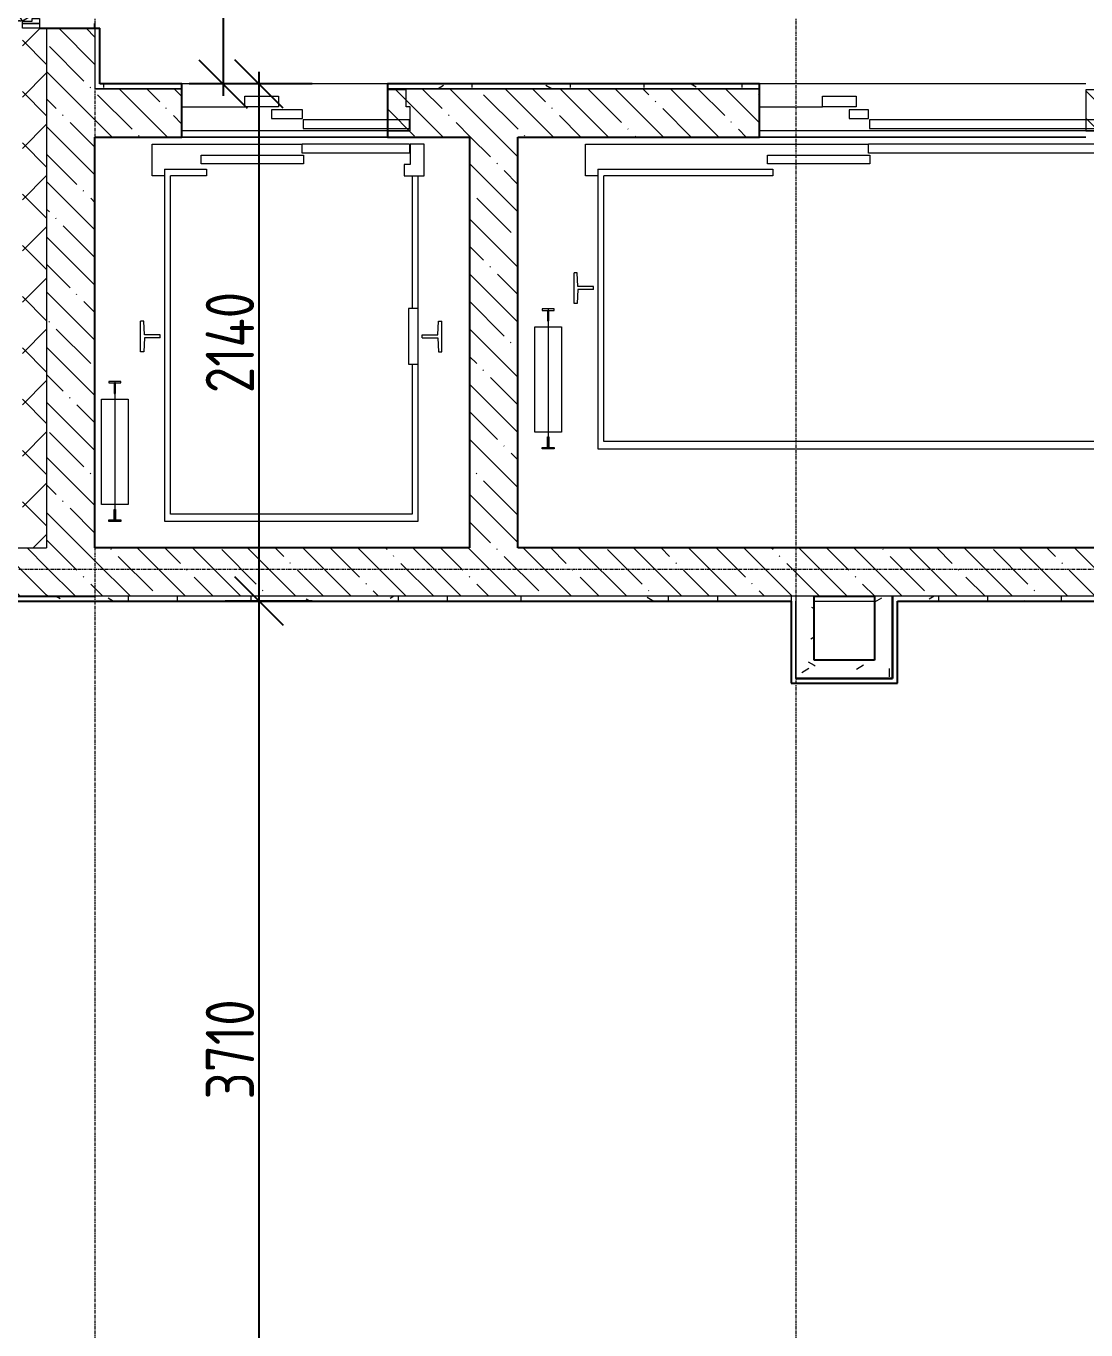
# Model space of a CAD drawing. Header units: millimetres. Extents: x -11854 to 4360091, y -19344 to 4989148.
# Drawn here: x 8458 to 12843, y 22747 to 28142 of the extents above; entities that cross this region are included whole.
import ezdxf

# ---------------------------------------------------------------- set-up
doc = ezdxf.new("R2010")
doc.units = ezdxf.units.MM
doc.linetypes.add('Линия сетки', pattern=[22.225, 12.7, -3.175, 3.175, -3.175])
doc.linetypes.add('Штрих', pattern=[6.35, 3.175, -3.175])
doc.layers.get('0').update_dxf_attribs({"color": 254})
doc.layers.get('Defpoints').update_dxf_attribs({"color": 254})
for name, color, linetype, lineweight in [('A-ANNO-DIMS', 254, 'Continuous', 9), ('A-DOOR', 254, 'Continuous', 9), ('A-DOOR-FRAM', 254, 'Continuous', 18), ('A-FLOR', 254, 'Continuous', 9), ('A-WALL', 254, 'Continuous', 9), ('Q-SPCQ', 254, 'Continuous', 9), ('S-GRID', 254, 'Continuous', 9)]:
    doc.layers.add(name, color=color, linetype=linetype, lineweight=lineweight)
doc.styles.add('ISOCPEUR', font='isocpeur.ttf', dxfattribs={"width": 0.8, "height": 200})
doc.dimstyles.new('2_0_мм_ISOCPEUR', dxfattribs={"dimscale": 304.8, "dimtxt": 199.196235, "dimasz": 0.656168, "dimexe": 0.459318, "dimexo": 0.625, "dimgap": 0.065617, "dimtad": 1, "dimdec": 0, "dimtxsty": 'ISOCPEUR', "dimblk1": 'OBLIQUE', "dimblk2": 'OBLIQUE', "dimsah": 1, "dimcen": 2.5, "dimdle": 0.164042, "dimazin": 3, "dimtfac": 1, "dimtix": 1, "dimtmove": 0, "dimatfit": 3, "dimfxl": 0.787402, "dimfxlon": 1, "dimtvp": 1, "dimarcsym": 2})
doc.dimstyles.new('2_0_мм_ISOCPEUR_1', dxfattribs={"dimscale": 304.8, "dimtxt": 199.196235, "dimasz": 0.656168, "dimexe": 0.459318, "dimexo": 0.625, "dimgap": 0.065617, "dimtad": 1, "dimdec": 0, "dimtxsty": 'ISOCPEUR', "dimblk1": 'OBLIQUE', "dimblk2": 'OBLIQUE', "dimsah": 1, "dimcen": 2.5, "dimdle": 0.164042, "dimazin": 3, "dimtfac": 1, "dimtix": 1, "dimtmove": 1, "dimatfit": 3, "dimfxl": 0.787402, "dimfxlon": 1, "dimtvp": 1, "dimarcsym": 2})
pattern_1 = [(135, (23409.34, 513535.32), (-114.049253, -114.049253), []), (135, (23409.34, 513649.37), (-114.049253, -114.049253), [201.612, -40.322, 3.353, -36.97])]
pattern_2 = [(90, (23409.34, 513535.32), (-101.6, 406.4), [33.528, -271.272, 33.528, -271.272, -1625.6]), (90, (23409.34, 513535.32), (-101.6, 406.4), [-609.6, 33.528, -576.072, 33.528, -271.272, -711.2]), (90, (23409.34, 513535.32), (-101.6, 406.4), [-1524, 33.528, -169.672, 33.528, -474.472]), (210, (23358.54, 513687.72), (-301.152724, -291.18818), [33.528, -271.272, 33.528, -1896.872]), (210, (23358.54, 513687.72), (-301.152724, -291.18818), [-338.328, -271.272, 33.528, -576.072, -1016]), (210, (23358.54, 513687.72), (-301.152724, -291.18818), [-1219.2, 33.528, -271.272, 33.528, -677.672]), (210, (23358.54, 513687.72), (-301.152724, -291.18818), [-1557.528, -169.672, 33.528, -474.472]), (330, (23155.34, 513738.52), (402.752724, -115.21182), [33.528, -271.272, 33.528, -1896.872]), (330, (23155.34, 513738.52), (402.752724, -115.21182), [-338.328, -271.272, 33.528, -576.072, -1016]), (330, (23155.34, 513738.52), (402.752724, -115.21182), [-1219.2, 33.528, -271.272, 33.528, -677.672]), (330, (23155.34, 513738.52), (402.752724, -115.21182), [-1557.528, -169.672, 33.528, -474.472])]

# ---------------------------------------------------------------- blocks, each defined once
blk = doc.blocks.new('Лифт пассажирский - проем 850 - 850 x 2100 мм ст-3913854-1Г')
at = {"layer": 'Q-SPCQ'}
for p, q in [((-400, 1690), (-400, 260)), ((650, 1690), (-400, 1690)), ((650, 232.2), (650, 1690)), ((829.7, 1684.5), (829.7, 1690.5)), ((829.7, 1690.5), (879.7, 1690.5)), ((851.7, 1684.5), (829.7, 1684.5)), ((851.7, 1641), (851.7, 1684.5)), ((854.7, 1111), (854.7, 1690.5)), ((857.7, 1684.5), (857.7, 1641)), ((879.7, 1684.5), (857.7, 1684.5)), ((879.7, 1690.5), (879.7, 1684.5)), ((-375, 1660), (625, 1660)), ((-375, 1040), (-375, 1660)), ((625, 1660), (625, 260)), ((799.7, 1621), (909.7, 1621)), ((799.7, 1184.8), (799.7, 1621)), ((857.7, 1641), (851.7, 1641)), ((909.7, 1621), (909.7, 1184.8)), ((909.7, 1184.8), (799.7, 1184.8)), ((851.7, 1160.5), (851.7, 1117)), ((857.7, 1160.5), (851.7, 1160.5)), ((857.7, 1117), (857.7, 1160.5)), ((829.7, 1117), (829.7, 1111)), ((851.7, 1117), (829.7, 1117)), ((829.7, 1111), (879.7, 1111)), ((879.7, 1117), (857.7, 1117)), ((879.7, 1111), (879.7, 1117)), ((-360.2, 1040), (-400, 1040)), ((-360.2, 810), (-360.2, 1040)), ((-498, 988.5), (-498, 861.5)), ((-485, 988.5), (-498, 988.5)), ((-482.1, 931.2), (-485, 988.5)), ((732.1, 931.2), (735, 988.5)), ((735, 988.5), (748, 988.5)), ((748, 988.5), (748, 861.5)), ((-482, 918.7), (-485, 861.5)), ((-417, 931.2), (-482.1, 931.2)), ((-417, 918.7), (-482, 918.7)), ((-417, 931.2), (-417, 918.7)), ((667, 931.2), (667, 918.7)), ((667, 931.2), (732.1, 931.2)), ((667, 918.7), (732, 918.7)), ((732, 918.7), (735, 861.5)), ((-485, 861.5), (-498, 861.5)), ((-400, 810), (-360.2, 810)), ((-375, 260), (-375, 810)), ((735, 861.5), (748, 861.5)), ((-425, 260), (-425, 130)), ((-342, 260), (-425, 260)), ((-342, 214), (-342, 260)), ((475, 260), (625, 260)), ((475, 232.2), (475, 260)), ((650, 232.2), (475, 232.2)), ((650, 260), (700, 260)), ((700, 260), (700, 130)), ((-367, 214), (-342, 214)), ((-367, 130), (-367, 214)), ((-365, 130), (-365, 166)), ((-365, 166), (80, 166)), ((74, 210.9), (498, 210.9)), ((74, 174.9), (74, 210.9)), ((498, 174.9), (74, 174.9)), ((80, 166), (80, 130)), ((498, 210.9), (498, 174.9)), ((-425, 130), (-367, 130)), ((-365, 130), (80, 130)), ((700, 130), (80, 130)), ((-367, 74.6), (577.1, 74.6)), ((-272.9, 74.6), (-367, 74.6)), ((-367, 74.6), (-367, -25.4)), ((-365, 64.5), (-365, 28.5)), ((75, 64.5), (-365, 64.5)), ((-272.9, 100), (577.1, 100)), ((-272.9, -95.4), (-272.9, 74.6)), ((75, 28.5), (75, 64.5)), ((577.1, 74.6), (577.1, -25.4)), ((-365, 28.5), (75, 28.5)), ((79, 23), (79, -13)), ((207.1, 23), (79, 23)), ((207.1, -13), (207.1, 23)), ((-367, -25.4), (-350, -25.4)), ((-350, -25.4), (-350, -95.4)), ((79, -13), (207.1, -13)), ((177.1, -25.4), (317.1, -25.4)), ((177.1, -69.5), (177.1, -25.4)), ((317.1, -25.4), (317.1, -69.5)), ((577.1, -25.4), (317.1, -25.4)), ((-350, -95.4), (-272.9, -95.4)), ((317.1, -69.5), (177.1, -69.5))]:
    blk.add_line(p, q, dxfattribs=at)
blk = doc.blocks.new('Электрический подъемник- стеновой - 1350х2100 ст-3918553-1Г')
at = {"layer": 'Q-SPCQ'}
for p, q in [((-950, 1390), (-950, 260)), ((1200, 1390), (-950, 1390)), ((-925, 1360), (1175, 1360)), ((-925, 840), (-925, 1360)), ((1175, 1360), (1175, 260)), ((1200, 232.2), (1200, 1390)), ((1379.7, 1384.5), (1379.7, 1390.5)), ((1379.7, 1390.5), (1429.7, 1390.5)), ((1401.7, 1384.5), (1379.7, 1384.5)), ((1401.7, 1341), (1401.7, 1384.5)), ((1404.7, 811), (1404.7, 1390.5)), ((1407.7, 1384.5), (1407.7, 1341)), ((1429.7, 1384.5), (1407.7, 1384.5)), ((1429.7, 1390.5), (1429.7, 1384.5)), ((1349.7, 1321), (1459.7, 1321)), ((1349.7, 884.8), (1349.7, 1321)), ((1407.7, 1341), (1401.7, 1341)), ((1459.7, 1321), (1459.7, 884.8)), ((1459.7, 884.8), (1349.7, 884.8)), ((-910.2, 840), (-950, 840)), ((-910.2, 610), (-910.2, 840)), ((1379.7, 817), (1379.7, 811)), ((1401.7, 817), (1379.7, 817)), ((1379.7, 811), (1429.7, 811)), ((1401.7, 860.5), (1401.7, 817)), ((1407.7, 860.5), (1401.7, 860.5)), ((1407.7, 817), (1407.7, 860.5)), ((1429.7, 817), (1407.7, 817)), ((1429.7, 811), (1429.7, 817)), ((-1048, 788.5), (-1048, 661.5)), ((-1035, 788.5), (-1048, 788.5)), ((-1032.1, 731.2), (-1035, 788.5)), ((1282.1, 731.2), (1285, 788.5)), ((1285, 788.5), (1298, 788.5)), ((1298, 788.5), (1298, 661.5)), ((-1032, 718.7), (-1035, 661.5)), ((-967, 731.2), (-1032.1, 731.2)), ((-967, 718.7), (-1032, 718.7)), ((-967, 731.2), (-967, 718.7)), ((1217, 731.2), (1217, 718.7)), ((1217, 731.2), (1282.1, 731.2)), ((1217, 718.7), (1282, 718.7)), ((1282, 718.7), (1285, 661.5)), ((-1035, 661.5), (-1048, 661.5)), ((1285, 661.5), (1298, 661.5)), ((-950, 610), (-910.2, 610)), ((-925, 260), (-925, 610)), ((-975, 260), (-975, 130)), ((-892, 260), (-975, 260)), ((-892, 214), (-892, 260)), ((475, 260), (1175, 260)), ((475, 232.2), (475, 260)), ((1200, 232.2), (475, 232.2)), ((1200, 260), (1250, 260)), ((1250, 260), (1250, 130)), ((-917, 214), (-892, 214)), ((-917, 130), (-917, 214)), ((-915, 130), (-915, 166)), ((-915, 166), (80, 166)), ((74, 210.9), (498, 210.9)), ((74, 174.9), (74, 210.9)), ((498, 174.9), (74, 174.9)), ((80, 166), (80, 130)), ((498, 210.9), (498, 174.9)), ((-975, 130), (-917, 130)), ((-915, 130), (80, 130)), ((1250, 130), (80, 130)), ((-917, 74.6), (530, 74.6)), ((-820, 74.6), (-917, 74.6)), ((-917, 74.6), (-917, -25.4)), ((-915, 64.5), (-915, 28.5)), ((75, 64.5), (-915, 64.5)), ((-820, 100), (530, 100)), ((-820, -95.4), (-820, 74.6)), ((75, 28.5), (75, 64.5)), ((530, 74.6), (530, -25.4)), ((-915, 28.5), (75, 28.5)), ((79, 23), (79, -13)), ((160, 23), (79, 23)), ((160, -13), (160, 23)), ((-917, -25.4), (-900, -25.4)), ((-900, -25.4), (-900, -95.4)), ((79, -13), (160, -13)), ((130, -25.4), (270, -25.4)), ((130, -69.5), (130, -25.4)), ((270, -25.4), (270, -69.5)), ((530, -25.4), (270, -25.4)), ((-900, -95.4), (-820, -95.4)), ((270, -69.5), (130, -69.5))]:
    blk.add_line(p, q, dxfattribs=at)
blk = doc.blocks.new('Дверь_Двупольная_внутренняя ПВХ профиль - Дверной блок наружный металлический остекленный ДМНО 21х14 Л-6804981-1Г')
at = {"layer": 'A-DOOR', "linetype": 'Штрих'}
for p, q in [((668, 1000), (668, 150)), ((-668, 640), (-668, 150))]:
    blk.add_line(p, q, dxfattribs=at)
at = {"layer": 'A-DOOR'}
for p, q in [((670, 1000), (668, 1000)), ((-670, 640), (-668, 640)), ((-700, 150), (-680, 150)), ((-700, 80), (-700, 150)), ((-680, 150), (-680, 80)), ((-668, 150), (-670, 150)), ((668, 150), (670, 150)), ((700, 150), (680, 150)), ((680, 150), (680, 80)), ((700, 80), (700, 150)), ((-680, 80), (-700, 80)), ((680, 80), (700, 80))]:
    blk.add_line(p, q, dxfattribs=at)
at = {"layer": 'A-DOOR', "linetype": 'Штрих', "lineweight": 18}
for p, q in [((670, 150), (670, 1000)), ((-670, 150), (-670, 640))]:
    blk.add_line(p, q, dxfattribs=at)
at = {"layer": 'A-DOOR', "lineweight": 18}
for p, q in [((-66.1, 575), (-86.1, 540.4)), ((-86.1, 540.4), (650, 115.4)), ((670, 150), (-66.1, 575)), ((-670, 150), (-245.6, 395)), ((-245.6, 395), (-225.6, 360.4)), ((-225.6, 360.4), (-650, 115.4)), ((-650, 115.4), (-670, 150)), ((650, 115.4), (670, 150))]:
    blk.add_line(p, q, dxfattribs=at)
at = {"layer": 'A-DOOR', "linetype": 'Штрих'}
for centre, radius, start, end in [((670, 150), 850, 90, 180), ((-670, 150), 490, 360, 90)]:
    blk.add_arc(centre, radius, start, end, dxfattribs=at)
at = {"layer": 'A-DOOR-FRAM'}
for p, q in [((-680, 150), (-670, 150)), ((-680, 80), (-680, 150)), ((-670, 150), (-670, 110)), ((-670, 110), (-660, 110)), ((-660, 110), (-660, 80)), ((670, 110), (660, 110)), ((660, 110), (660, 80)), ((680, 150), (670, 150)), ((670, 150), (670, 110)), ((680, 80), (680, 150)), ((-660, 80), (-680, 80)), ((660, 80), (680, 80))]:
    blk.add_line(p, q, dxfattribs=at)
blk = doc.blocks.new('_Oblique')
at = {"color": 0, "linetype": 'ByBlock', "lineweight": -2}
blk.add_line((-0.5, -0.5), (0.5, 0.5), dxfattribs=at)
blk = doc.blocks.new('*D740')
at = {"layer": 'A-ANNO-DIMS', "color": 0, "lineweight": -2, "transparency": 16777216}
for p, q in [((9272.9, 29812.4), (9272.9, 27852.4)), ((9641.8, 29762.4), (9132.9, 29762.4)), ((9641.8, 27902.4), (9132.9, 27902.4))]:
    blk.add_line(p, q, dxfattribs=at)
at = {"layer": 'Defpoints', "color": 0, "transparency": 16777216}
for p in [(9660.9, 29762.4), (9272.9, 27902.4), (9660.9, 27902.4)]:
    blk.add_point(p, dxfattribs=at)
at = {"layer": 'A-ANNO-DIMS', "color": 0, "lineweight": -2, "transparency": 16777216, "xscale": 200, "yscale": 200, "zscale": 200}
for p, rotation in [((9272.9, 29762.4), 90), ((9272.9, 27902.4), 270)]:
    blk.add_blockref('_Oblique', p, dxfattribs=dict(at, rotation=rotation))
at = {"layer": 'A-ANNO-DIMS', "color": 0, "transparency": 16777216, "insert": (8986.2, 28356.7), "char_height": 200, "width": 496.458, "attachment_point": 1, "rotation": 90, "line_spacing_factor": 1.149209, "style": 'ISOCPEUR'}
blk.add_mtext('\\A1;1860', dxfattribs=at)
blk = doc.blocks.new('*D741')
at = {"layer": 'A-ANNO-DIMS', "color": 0, "lineweight": -2, "transparency": 16777216}
for p, q in [((9420.9, 27952.4), (9420.9, 25712.4)), ((9641.8, 27902.4), (9280.9, 27902.4)), ((9641.8, 25762.4), (9280.9, 25762.4))]:
    blk.add_line(p, q, dxfattribs=at)
at = {"layer": 'Defpoints', "color": 0, "transparency": 16777216}
for p in [(9660.9, 27902.4), (9420.9, 25762.4), (9660.9, 25762.4)]:
    blk.add_point(p, dxfattribs=at)
at = {"layer": 'A-ANNO-DIMS', "color": 0, "lineweight": -2, "transparency": 16777216, "xscale": 200, "yscale": 200, "zscale": 200}
for p, rotation in [((9420.9, 27902.4), 90), ((9420.9, 25762.4), 270)]:
    blk.add_blockref('_Oblique', p, dxfattribs=dict(at, rotation=rotation))
at = {"layer": 'A-ANNO-DIMS', "color": 0, "transparency": 16777216, "insert": (9300.9, 26832.4), "char_height": 200, "width": 514.846, "attachment_point": 5, "rotation": 90, "style": 'ISOCPEUR'}
blk.add_mtext('\\A1;2140', dxfattribs=at)
blk = doc.blocks.new('*D742')
at = {"layer": 'A-ANNO-DIMS', "color": 0, "lineweight": -2, "transparency": 16777216}
for p, q in [((9420.9, 25812.4), (9420.9, 22002.4)), ((9641.8, 25762.4), (9280.9, 25762.4)), ((9641.8, 22052.4), (9280.9, 22052.4))]:
    blk.add_line(p, q, dxfattribs=at)
at = {"layer": 'Defpoints', "color": 0, "transparency": 16777216}
for p in [(9660.9, 25762.4), (9420.9, 22052.4), (9660.9, 22052.4)]:
    blk.add_point(p, dxfattribs=at)
at = {"layer": 'A-ANNO-DIMS', "color": 0, "lineweight": -2, "transparency": 16777216, "xscale": 200, "yscale": 200, "zscale": 200}
for p, rotation in [((9420.9, 25762.4), 90), ((9420.9, 22052.4), 270)]:
    blk.add_blockref('_Oblique', p, dxfattribs=dict(at, rotation=rotation))
at = {"layer": 'A-ANNO-DIMS', "color": 0, "transparency": 16777216, "insert": (9300.9, 23907.4), "char_height": 200, "width": 496.458, "attachment_point": 5, "rotation": 90, "style": 'ISOCPEUR'}
blk.add_mtext('\\A1;3710', dxfattribs=at)

msp = doc.modelspace()

# ---------------------------------------------------------------- hatches: boundary and pattern name
at = {"layer": 'A-WALL'}
h = msp.add_hatch(dxfattribs=at)
h.set_pattern_fill('FP_3', color=8, angle=90, style=0, pattern_type=2)
h.set_pattern_definition([(135, (23409.34, 513535.32), (-106.066017, -106.066017), []), (225, (23409.34, 513535.32), (106.066017, -106.066017), [])])
h.paths.add_polyline_path([(8542.6, 25982.4), (8542.6, 28132.4), (8442.6, 28132.4), (8442.6, 25982.4)])
h.paths.add_polyline_path([(8542.6, 29532.4), (8542.6, 29782.4), (8442.6, 29782.4), (8442.6, 29532.4), (8512.6, 29532.4)])
h = msp.add_hatch(dxfattribs=at)
h.set_pattern_fill('FP_1', color=8, angle=90, style=0, pattern_type=2)
h.set_pattern_definition(pattern_1)
h.paths.add_polyline_path([(8742.6, 29612.4), (8742.6, 29782.4), (8542.6, 29782.4), (8542.6, 29532.4), (8742.6, 29532.4), (8742.6, 29537.4)])
h.paths.add_polyline_path([(8742.6, 27882.4), (8742.6, 28132.4), (8542.6, 28132.4), (8542.6, 25782.4), (8742.6, 25782.4), (8742.6, 27682.4)])
h = msp.add_hatch(dxfattribs=at)
h.set_pattern_fill('FP_4', color=8, angle=90, style=0, pattern_type=2)
h.set_pattern_definition(pattern_2)
h.paths.add_polyline_path([(14582.6, 27902.4), (14142.6, 27902.4), (14142.6, 27882.4), (14582.6, 27882.4)])
h.paths.add_polyline_path([(13442.6, 27902.4), (12842.6, 27902.4), (12842.6, 27882.4), (13442.6, 27882.4)])
h.paths.add_polyline_path([(11492.6, 27902.4), (9952.6, 27902.4), (9952.6, 27882.4), (11492.6, 27882.4)])
h.paths.add_polyline_path([(9102.6, 27902.4), (8742.6, 27902.4), (8742.6, 27882.4), (9102.6, 27882.4)])
h = msp.add_hatch(dxfattribs=at)
h.set_pattern_fill('FP_1', color=8, angle=90, style=0, pattern_type=2)
h.set_pattern_definition(pattern_1)
h.paths.add_polyline_path([(13342.6, 27882.4), (12842.6, 27882.4), (12842.6, 27682.4), (13342.6, 27682.4), (13342.6, 27762.4)])
h.paths.add_polyline_path([(11492.6, 27882.4), (9952.6, 27882.4), (9952.6, 27682.4), (11492.6, 27682.4)])
h.paths.add_polyline_path([(9102.6, 27882.4), (8742.6, 27882.4), (8742.6, 27682.4), (9102.6, 27682.4)])
h = msp.add_hatch(dxfattribs=at)
h.set_pattern_fill('FP_1', color=8, angle=90, style=0, pattern_type=2)
h.set_pattern_definition(pattern_1)
h.paths.add_polyline_path([(10492.6, 27682.4), (10292.6, 27682.4), (10292.6, 25982.4), (10492.6, 25982.4), (10492.6, 27213.5)])
h = msp.add_hatch(dxfattribs=at)
h.set_pattern_fill('FP_1', color=8, angle=90, style=0, pattern_type=2)
h.set_pattern_definition(pattern_1)
h.paths.add_polyline_path([(8542.6, 25782.4), (8542.6, 25982.4), (5842.6, 25982.4), (5842.6, 25782.4), (8442.6, 25782.4)])
h = msp.add_hatch(dxfattribs=at)
h.set_pattern_fill('FP_1', color=8, angle=90, style=0, pattern_type=2)
h.set_pattern_definition(pattern_1)
h.paths.add_polyline_path([(14582.6, 25782.4), (14582.6, 25982.4), (8742.6, 25982.4), (8742.6, 25782.4), (14258.1, 25782.4)])
h = msp.add_hatch(dxfattribs=at)
h.set_pattern_fill('FP_4', color=8, angle=90, style=0, pattern_type=2)
h.set_pattern_definition(pattern_2)
h.paths.add_polyline_path([(11642.6, 25782.4), (2697.6, 25782.4), (2697.6, 25762.4), (11642.6, 25762.4)])
h = msp.add_hatch(dxfattribs=at)
h.set_pattern_fill('FP_4', color=8, angle=90, style=0, pattern_type=2)
h.set_pattern_definition(pattern_2)
h.paths.add_polyline_path([(11642.6, 25762.4), (11622.6, 25762.4), (11622.6, 25422.4), (11642.6, 25422.4), (11642.6, 25442.4)])
h = msp.add_hatch(dxfattribs=at)
h.set_pattern_fill('FP_4', color=8, angle=90, style=0, pattern_type=2)
h.set_pattern_definition(pattern_2)
h.paths.add_polyline_path([(11717.6, 25782.4), (11642.6, 25782.4), (11642.6, 25442.4), (11717.6, 25442.4), (11717.6, 25517.4)])
h = msp.add_hatch(dxfattribs=at)
h.set_pattern_fill('FP_4', color=8, angle=90, style=0, pattern_type=2)
h.set_pattern_definition(pattern_2)
h.paths.add_polyline_path([(12042.6, 25782.4), (11967.6, 25782.4), (11967.6, 25517.4), (12042.6, 25517.4)])
h = msp.add_hatch(dxfattribs=at)
h.set_pattern_fill('FP_4', color=8, angle=90, style=0, pattern_type=2)
h.set_pattern_definition(pattern_2)
h.paths.add_polyline_path([(14582.6, 25782.4), (12062.6, 25782.4), (12062.6, 25762.4), (14582.6, 25762.4), (14582.6, 25781.8)])
h = msp.add_hatch(dxfattribs=at)
h.set_pattern_fill('FP_4', color=8, angle=90, style=0, pattern_type=2)
h.set_pattern_definition(pattern_2)
h.paths.add_polyline_path([(12042.6, 25517.4), (11717.6, 25517.4), (11717.6, 25442.4), (12042.6, 25442.4)])

# ---------------------------------------------------------------- linework, layer by layer
at = {"layer": 'A-FLOR', "color": 8}
for p, q in [((9952.6, 27902.4), (9102.6, 27902.4)), ((12842.6, 27902.4), (11492.6, 27902.4)), ((9102.6, 27682.4), (9952.6, 27682.4)), ((11492.6, 27682.4), (12842.6, 27682.4)), ((11717.6, 25762.4), (11967.6, 25762.4))]:
    msp.add_line(p, q, dxfattribs=at)
at = {"layer": 'A-WALL', "color": 8, "lineweight": 25}
for p, q in [((8512.6, 28132.4), (8762.6, 28132.4)), ((8742.6, 28132.4), (8742.6, 28152.4)), ((8762.6, 27902.4), (8762.6, 28132.4)), ((9102.6, 27902.4), (8762.6, 27902.4)), ((9102.6, 27882.4), (9102.6, 27902.4)), ((11492.6, 27902.4), (9952.6, 27902.4)), ((9952.6, 27902.4), (9952.6, 27882.4)), ((11492.6, 27882.4), (11492.6, 27902.4)), ((9102.6, 27682.4), (9102.6, 27882.4)), ((9952.6, 27882.4), (9952.6, 27682.4)), ((11492.6, 27682.4), (11492.6, 27882.4)), ((8742.6, 27682.4), (9102.6, 27682.4)), ((8742.6, 25982.4), (8742.6, 27682.4)), ((9952.6, 27682.4), (10292.6, 27682.4)), ((10292.6, 27682.4), (10292.6, 25982.4)), ((10492.6, 27682.4), (11492.6, 27682.4)), ((10492.6, 25982.4), (10492.6, 27682.4)), ((10292.6, 25982.4), (8742.6, 25982.4)), ((13142.6, 25982.4), (10492.6, 25982.4)), ((2677.6, 25782.4), (8742.6, 25782.4)), ((2697.6, 25762.4), (11622.6, 25762.4)), ((11622.6, 25762.4), (11622.6, 25422.4)), ((11717.6, 25517.4), (11717.6, 25782.4)), ((11717.6, 25782.4), (11967.6, 25782.4)), ((11967.6, 25782.4), (11967.6, 25517.4)), ((12042.6, 25442.4), (12042.6, 25782.4)), ((12042.6, 25782.4), (12042.6, 25442.4)), ((12062.6, 25422.4), (12062.6, 25762.4)), ((12062.6, 25762.4), (14562.6, 25762.4)), ((11967.6, 25517.4), (11717.6, 25517.4)), ((11622.6, 25422.4), (12062.6, 25422.4)), ((11642.6, 25442.4), (12042.6, 25442.4)), ((12042.6, 25442.4), (11642.6, 25442.4))]:
    msp.add_line(p, q, dxfattribs=at)
at = {"layer": 'A-WALL', "color": 8}
for p, q in [((8542.6, 28132.4), (8542.6, 25982.4)), ((8742.6, 28132.4), (8742.6, 27882.4)), ((9102.6, 27882.4), (8742.6, 27882.4)), ((8742.6, 27882.4), (9102.6, 27882.4)), ((11492.6, 27882.4), (9952.6, 27882.4)), ((9952.6, 27882.4), (11492.6, 27882.4)), ((2477.6, 25982.4), (8542.6, 25982.4)), ((11717.6, 25782.4), (8742.6, 25782.4)), ((11642.6, 25782.4), (11642.6, 25442.4)), ((11642.6, 25442.4), (11642.6, 25762.4)), ((12042.6, 25782.4), (11967.6, 25782.4)), ((14782.6, 25782.4), (12042.6, 25782.4))]:
    msp.add_line(p, q, dxfattribs=at)
at = {"layer": 'S-GRID', "color": 8, "linetype": 'Линия сетки'}
for p, q in [((8742.6, 43877.4), (8742.6, 16449)), ((11642.6, 43877.4), (11642.6, 16449)), ((24998.8, 25892.4), (-1161, 25892.4))]:
    msp.add_line(p, q, dxfattribs=at)

# ---------------------------------------------------------------- block references
at = {"layer": 'A-DOOR', "color": 8, "rotation": 89.99999999999999}
msp.add_blockref('Дверь_Двупольная_внутренняя ПВХ профиль - Дверной блок наружный металлический остекленный ДМНО 21х14 Л-6804981-1Г', (8592.6, 28832.4), dxfattribs=at)
at = {"layer": 'Q-SPCQ', "color": 8, "rotation": 179.9999768230145}
for name, p in [('Лифт пассажирский - проем 850 - 850 x 2100 мм ст-3913854-1Г', (9679.6, 27782.4)), ('Электрический подъемник- стеновой - 1350х2100 ст-3918553-1Г', (12022.6, 27782.4))]:
    msp.add_blockref(name, p, dxfattribs=at)

# ---------------------------------------------------------------- dimensions: what is measured, and where the dimension line sits
at = {"layer": 'A-ANNO-DIMS', "color": 8}
dim = msp.add_linear_dim(base=(9272.9, 27902.4), p1=(9660.9, 29762.4), p2=(9660.9, 27902.4), angle=90, dimstyle='2_0_мм_ISOCPEUR', override={"dimfxl": 1860.002313}, dxfattribs=at)
dim.commit()
dim.dimension.update_dxf_attribs({"geometry": '*D740', "text_midpoint": (9272.9, 28605), "dimtype": 160})
for base, p1, p2, override, picture, middle in [((9420.9, 25762.4), (9660.9, 27902.4), (9660.9, 25762.4), {"dimfxl": 2139.997707}, '*D741', (9300.9, 26832.4)), ((9420.9, 22052.4), (9660.9, 25762.4), (9660.9, 22052.4), {"dimfxl": 3709.99998}, '*D742', (9300.9, 23907.4))]:
    dim = msp.add_linear_dim(base=base, p1=p1, p2=p2, angle=90, dimstyle='2_0_мм_ISOCPEUR_1', override=override, dxfattribs=at)
    dim.commit()
    dim.dimension.update_dxf_attribs({"geometry": picture, "text_midpoint": middle})

doc.saveas('drawing.dxf')
